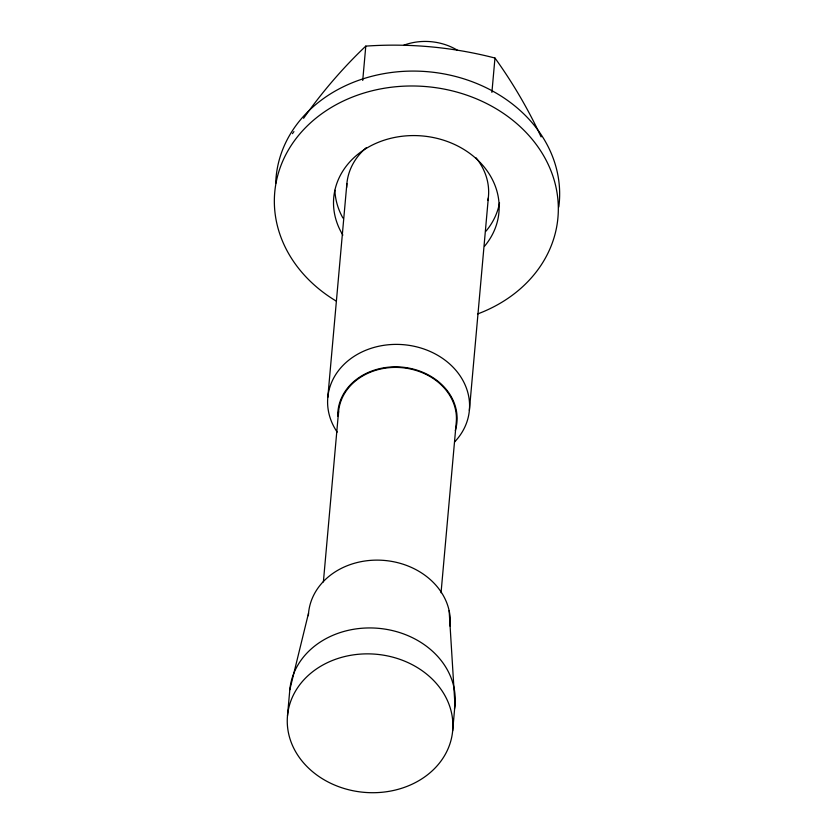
<?xml version="1.0" encoding="UTF-8"?>
<svg xmlns="http://www.w3.org/2000/svg" width="834" height="834" viewBox="0 0 834 834"><rect width="100%" height="100%" fill="white"/><g stroke="black" fill="none" stroke-linecap="round" stroke-linejoin="round"><path stroke-width="1.25" d="M287.501 715.676L289.815 689.76L308.549 613.105M327.804 397.37L346.881 183.584M362.727 80.481L365.792 46.12C409.181 43.097 452.852 47.121 494.969 58.036C512.785 82.795 528.235 109.233 541.089 136.891M323.383 581.913L338.594 411.433M441.04 592.765L456.261 422.275A59.078 49.383 5.1 0 0 399.715 367.513A59.078 49.383 5.1 0 0 338.416 415.29M491.904 92.386L494.969 58.036M469.365 410.422L488.443 196.626A71.078 59.412 5.1 0 0 475.985 157.741M452.654 730.897A82.931 69.316 5.1 0 0 334.371 659.715A82.931 69.316 5.1 0 0 323.206 779.248A82.931 69.316 5.1 0 0 452.654 730.897L454.968 704.991L449.13 610.624M292.463 133.659L293.943 131.605M303.586 118.282C321.945 92.293 342.711 68.034 365.792 46.12M289.815 689.76A82.931 69.316 5.1 0 1 381.148 628.596A82.931 69.316 5.1 0 1 454.478 708.827M308.372 615.68A71.078 59.412 5.1 0 1 383.327 560.354A71.078 59.412 5.1 0 1 450.11 626.157M403.771 45.224A53.772 44.942 5.1 0 1 457.313 50.165M342.878 235.105A82.931 69.316 5.1 0 1 366.647 148.15A82.931 69.316 5.1 0 1 473.67 156.458A82.931 69.316 5.1 0 1 484.627 246.103M499.535 202.839A82.931 69.316 5.1 0 1 485.951 231.206M342.92 218.018A82.931 69.316 5.1 0 1 334.882 190.256M335.977 300.938A142.166 118.824 5.1 0 1 315.002 118.96A142.166 118.824 5.1 0 1 531.884 138.955A142.166 118.824 5.1 0 1 477.538 313.991M275.71 183.49A142.166 118.824 5.1 0 1 427.175 71.661A142.166 118.824 5.1 0 1 558.79 206.988M488.307 197.908A71.078 59.412 5.1 0 1 487.932 200.473M346.673 187.442A71.078 59.412 5.1 0 1 366.345 147.628M337.76 416.114A59.746 49.936 5.1 0 1 404.209 367.367A59.746 49.936 5.1 0 1 455.322 430.511M337.186 432.116A71.078 59.412 5.1 0 1 355.409 355.524A71.078 59.412 5.1 0 1 448.984 363.353A71.078 59.412 5.1 0 1 454.603 441.947"/></g></svg>
